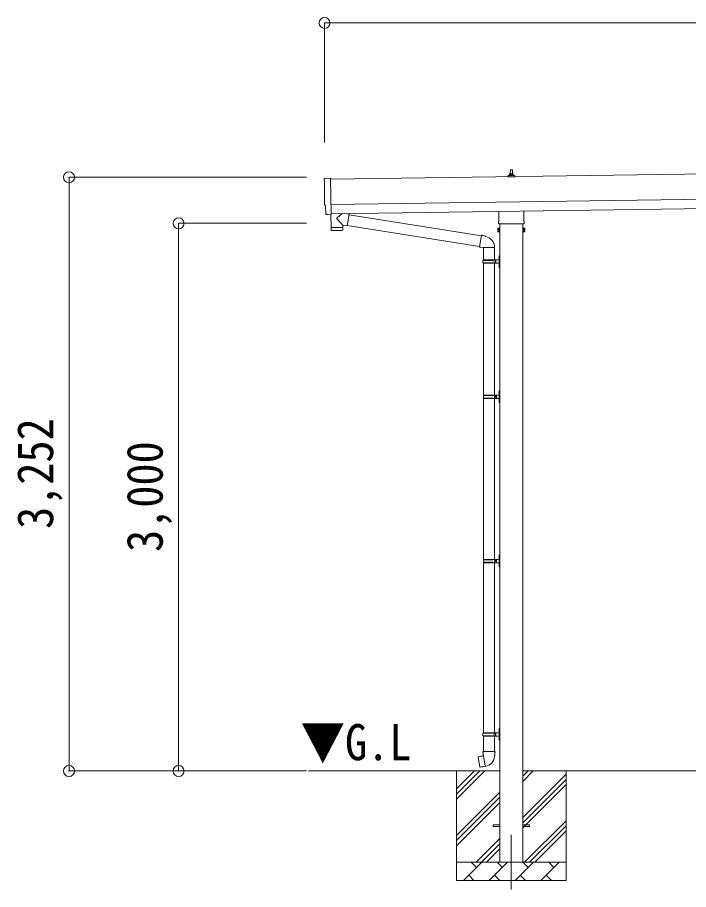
# Model space of a CAD drawing. Units: millimetres at full size, sheet at 1:60. Extents: x -16864 to 16864, y -11640 to 11640.
# Drawn here: x -2749 to 928, y -8158 to -3381 of the extents above; entities that cross this region are included whole.
import ezdxf
from ezdxf.enums import TextEntityAlignment as Align

# ---------------------------------------------------------------- set-up
doc = ezdxf.new("R2010")
doc.units = ezdxf.units.MM
doc.header["$LTSCALE"] = 60
doc.header["$PDMODE"] = 32
doc.header["$PDSIZE"] = 60
doc.linetypes.add('CHAIN1', pattern=[8, 5, -1, 1, -1])
for name, color, linetype, lineweight in [('0-1_Defpoints', 7, 'CHAIN1', 9), ('0-2_TEXT1', 4, 'Continuous', 9), ('0-3_SHAPE', 7, 'Continuous', 9), ('0-7_PARTS2', 7, 'Continuous', 9), ('0-8_TABLE1', 6, 'Continuous', 9), ('0-9_DIM1', 7, 'Continuous', 9)]:
    doc.layers.add(name, color=color, linetype=linetype, lineweight=lineweight)
doc.styles.add('ＭＳ ゴシック', font='')
doc.styles.get('ＭＳ ゴシック').set_extended_font_data('MS Gothic')

msp = doc.modelspace()

# ---------------------------------------------------------------- linework, layer by layer
at = {"layer": '0-1_Defpoints'}
msp.add_line((-43.3, -7858.64), (-43.3, -8207.64), dxfattribs=at)
at = {"layer": '0-2_TEXT1'}
for p, q in [((4596.76, -4185.95), (-1033.7, -4266.38)), ((-61.25, -4254.88), (-61.25, -4247.17)), ((-60.86, -4246.38), (-25.13, -4246.38)), ((-60.48, -4246.2), (-53.76, -4244.57)), ((-53.38, -4244.38), (-32.61, -4244.38)), ((-53, -4243.6), (-53, -4239.38)), ((-52, -4239.38), (-34, -4239.38)), ((-49, -4239.38), (-48.27, -4215.86)), ((-47.27, -4214.88), (-38.72, -4214.88)), ((-37.72, -4215.86), (-37, -4239.38)), ((-33, -4243.6), (-33, -4239.38)), ((-25.51, -4246.2), (-32.23, -4244.57)), ((-24.75, -4254.88), (-24.75, -4247.17)), ((-24.75, -4254.88), (-61.25, -4254.88)), ((-1031.7, -4406.37), (4598.76, -4325.93)), ((-1030.99, -4456.36), (4599.48, -4375.93)), ((25, -4441.28), (25, -4498.87)), ((-1050.56, -4460.41), (-1057.49, -4460.15)), ((-111.6, -4498.87), (-111.6, -4443.23)), ((-117.3, -4537.14), (-116.54, -4535.83)), ((-117.3, -4537.14), (-117.3, -4554.14)), ((-113.3, -4507.64), (-113.3, -4502.14)), ((24.63, -4511.14), (-111.24, -4511.14)), ((-105.8, -4511.14), (-105.8, -8008.64)), ((19.2, -8008.64), (19.2, -4511.14)), ((26.7, -4502.14), (26.7, -4507.64)), ((30.7, -4537.14), (29.94, -4535.83)), ((30.7, -4537.14), (30.7, -4554.14)), ((-117.3, -4554.14), (-116.54, -4555.46)), ((-110.3, -4540.73), (-116.54, -4540.73)), ((-110.3, -4550.55), (-116.54, -4550.55)), ((-110.3, -4555.46), (-116.54, -4555.46)), ((-107.8, -4554.84), (-110.3, -4554.84)), ((21.2, -4554.84), (23.7, -4554.84)), ((23.7, -4540.73), (29.94, -4540.73)), ((23.7, -4550.55), (29.94, -4550.55)), ((23.7, -4555.46), (29.94, -4555.46)), ((30.7, -4554.14), (29.94, -4555.46)), ((-143.3, -7804.14), (-105.8, -7804.14)), ((-143.3, -7813.14), (-143.3, -7804.14)), ((-143.3, -7804.14), (-105.8, -7804.14)), ((-143.3, -7813.14), (-143.3, -7804.14)), ((-143.3, -7813.14), (-105.8, -7813.14)), ((-143.3, -7813.14), (-105.8, -7813.14)), ((19.2, -7804.14), (56.7, -7804.14)), ((19.2, -7804.14), (56.7, -7804.14)), ((19.2, -7813.14), (56.7, -7813.14)), ((19.2, -7813.14), (56.7, -7813.14)), ((56.7, -7813.14), (56.7, -7804.14)), ((56.7, -7813.14), (56.7, -7804.14))]:
    msp.add_line(p, q, dxfattribs=at)
for points in [[(-1065.32, -4263.4), (-1033.77, -4261.29), (-1030.95, -4459.13)], [(-1060.37, -4457.2), (-1061.04, -4410.17), (-1061.64, -4410.18)], [(-1049.82, -4460.13), (-1049.17, -4459.49), (-1030.93, -4460.13)], [(-110.3, -4555.46), (-110.3, -4535.83), (-116.54, -4535.83)], [(-110.3, -4554.84), (-110.3, -4536.44), (-107.8, -4536.44)], [(23.7, -4554.84), (23.7, -4536.44), (21.2, -4536.44)], [(23.7, -4555.46), (23.7, -4535.83), (29.94, -4535.83)]]:
    msp.add_lwpolyline(points, dxfattribs=at)
for points in [[(-107.8, -4556.14), (-107.8, -4535.14), (-105.8, -4535.14), (-105.8, -4556.14)], [(21.2, -4556.14), (21.2, -4535.14), (19.2, -4535.14), (19.2, -4556.14)]]:
    msp.add_lwpolyline(points, close=True, dxfattribs=at)
for centre, radius, start, end in [((-60.25, -4247.17), 1, 103.62699, 180), ((-54, -4243.6), 1, 283.62699, 0), ((-48.91, -4240.02), 4.13, 90, 171.17633), ((-52, -4240.38), 1, 90, 180), ((-47.27, -4215.88), 1, 90, 178.60509), ((-39.66, -4239.38), 4.83, 133.60282, 180), ((-46.33, -4239.38), 4.83, 0, 46.39718), ((-38.72, -4215.88), 1, 1.39491, 90), ((-37.08, -4240.02), 4.13, 8.82367, 90), ((-34, -4240.38), 1, 0, 90), ((-32, -4243.6), 1, 180, 256.37301), ((-25.75, -4247.17), 1, 0, 76.37301), ((-112.96, -4538.28), 4.34, 145.61575, 214.38425), ((-109.3, -4502.14), 4, 125.09963, 180), ((-109.3, -4507.64), 4, 180, 194.47751), ((-109.3, -4507.64), 4, 194.47751, 241.04498), ((22.7, -4507.64), 4, 298.95502, 345.52249), ((22.7, -4502.14), 4, 0, 54.90037), ((22.7, -4507.64), 4, 345.52249, 0), ((26.35, -4538.28), 4.34, 325.61575, 34.38425), ((-101.06, -4545.64), 16.24, 162.41205, 197.58795), ((-112.96, -4553), 4.34, 145.61575, 214.38425), ((14.46, -4545.64), 16.24, 342.41205, 17.58795), ((26.35, -4553), 4.34, 325.61575, 34.38425)]:
    msp.add_arc(centre, radius, start, end, dxfattribs=at)
for centre, major_axis, ratio, start_param, end_param in [((-1065.12, -4266.39), (-3, -0.04), 0.99863, 4.7647489, 6.2979817), ((-5829.49, -4404.89), (4762.89, 68.04), 0.99863, 6.2686928, 6.2979817), ((-1061.7, -4405.78), (-4.41, -0.06), 0.99863, 6.2686928, 7.8539816), ((-1057.37, -4457.15), (-2.15, -2.1), 0.9974, 5.5252311, 7.0411395), ((-1050.52, -4459.41), (-0.717, -0.7), 0.9974, 0.7579542, 1.5707963)]:
    msp.add_ellipse(centre, major_axis=major_axis, ratio=ratio, start_param=start_param, end_param=end_param, dxfattribs=at)
at = {"layer": '0-3_SHAPE'}
for p, q in [((-105.8, -7508.64), (-1154.75, -7508.64)), ((-343.3, -7508.64), (-343.3, -8108.64)), ((-343.3, -7607.12), (-244.82, -7508.64)), ((-343.3, -7663.69), (-188.25, -7508.64)), ((-343.3, -7635.41), (-216.54, -7508.64)), ((2994.2, -7508.64), (19.2, -7508.64)), ((19.2, -7565.75), (76.31, -7508.64)), ((19.2, -7537.47), (48.02, -7508.64)), ((19.2, -7763.74), (256.7, -7526.24)), ((256.7, -7508.64), (256.7, -8108.64)), ((19.2, -7792.02), (256.7, -7554.52)), ((19.2, -7820.31), (256.7, -7582.81)), ((-343.3, -7861.68), (-105.8, -7624.18)), ((-343.3, -7889.97), (-105.8, -7652.47)), ((-343.3, -7918.25), (-105.8, -7680.75)), ((28.85, -8008.64), (256.7, -7780.8)), ((57.14, -8008.64), (256.7, -7809.08)), ((-235.7, -8008.64), (-105.8, -7878.74)), ((85.42, -8008.64), (256.7, -7837.37)), ((-207.42, -8008.64), (-105.8, -7907.02)), ((-179.14, -8008.64), (-105.8, -7935.31)), ((-343.3, -8008.64), (256.7, -8008.64)), ((-305.44, -8108.64), (-205.44, -8008.64)), ((-233.99, -8037.2), (-262.54, -8008.64)), ((-164.01, -8108.64), (-64.01, -8008.64)), ((-92.57, -8037.2), (-121.12, -8008.64)), ((-22.59, -8108.64), (77.41, -8008.64)), ((48.85, -8037.2), (20.3, -8008.64)), ((118.83, -8108.64), (218.83, -8008.64)), ((190.27, -8037.2), (161.72, -8008.64)), ((256.7, -8108.64), (-343.3, -8108.64)), ((-276.88, -8080.09), (-248.33, -8108.64)), ((-135.46, -8080.09), (-106.91, -8108.64)), ((5.96, -8080.09), (34.51, -8108.64)), ((147.38, -8080.09), (175.94, -8108.64))]:
    msp.add_line(p, q, dxfattribs=at)
at = {"layer": '0-8_TABLE1'}
for p, q in [((-1066.3, -3411), (-1066.3, -4065.33)), ((10282.7, -3411), (-1066.3, -3411)), ((-2466.3, -4256.35), (-1165.61, -4256.35)), ((-2466.3, -4256.35), (-2466.3, -7508.64)), ((-1866.3, -4508.64), (-1165.61, -4508.64)), ((-1866.3, -4508.64), (-1866.3, -7508.64)), ((-2466.3, -7508.64), (-1165.61, -7508.64))]:
    msp.add_line(p, q, dxfattribs=at)
for p in [(-1066.3, -3411), (-1066.3, -3411), (-2466.3, -4256.35), (-1866.3, -4508.64), (-2466.3, -7508.64), (-1866.3, -7508.64)]:
    msp.add_point(p, dxfattribs=at)
at = {"layer": '0-9_DIM1'}
for p, q in [((-1030.95, -4459.13), (-1030.93, -4460.13)), ((-966.49, -4518.43), (-997.36, -4485.33)), ((-969.54, -4455.48), (-997.19, -4478)), ((-931.92, -4459.49), (-957.76, -4455.32)), ((-931.92, -4459.49), (-942.08, -4522.38)), ((-932.22, -4461.33), (-206.87, -4576.81)), ((-1030.3, -4532.36), (-1029.89, -4545.41)), ((-1025.82, -4531.3), (-1025.78, -4532.3)), ((-970.82, -4530.51), (-970.83, -4531.51)), ((-966.49, -4518.43), (-942.08, -4522.38)), ((-966.49, -4518.43), (-966.32, -4530.45)), ((-941.79, -4520.56), (-217.29, -4635.91)), ((-969.31, -4547.49), (-1026.84, -4548.31)), ((-206.55, -4574.99), (-212.08, -4606.36)), ((-206.55, -4574.99), (-205.4, -4573.01)), ((-205.4, -4573.01), (-201.84, -4573.64)), ((-201.84, -4573.64), (-201.43, -4575.99)), ((-186.91, -4578.81), (-185.23, -4580.44)), ((-185.23, -4580.44), (-183.11, -4580.89)), ((-217.61, -4637.73), (-212.08, -4606.36)), ((-217.61, -4637.73), (-217.21, -4639.98)), ((-217.61, -4637.73), (-212.46, -4638.54)), ((-217.21, -4639.98), (-213.65, -4640.61)), ((-213.65, -4640.61), (-212.46, -4638.54)), ((-212.46, -4638.54), (-197.85, -4640.86)), ((-197.85, -4640.86), (-195.65, -4639.87)), ((-135.35, -4640.27), (-196.53, -4640.27)), ((-195.8, -4640.27), (-195.8, -4709.56)), ((-135.8, -4640.27), (-135.8, -4709.56)), ((-198.8, -4711.56), (-148.47, -4711.56)), ((-198.8, -4725.56), (-148.47, -4725.56)), ((-197.8, -4709.56), (-111.8, -4709.56)), ((-197.8, -4709.56), (-197.8, -4711.56)), ((-197.8, -4727.56), (-197.8, -4725.56)), ((-197.8, -4727.56), (-111.8, -4727.56)), ((-195.8, -4727.56), (-195.8, -6349.64)), ((-138.8, -4709.56), (-138.8, -4714.06)), ((-138.8, -4714.06), (-136.8, -4714.06)), ((-138.8, -4727.56), (-138.8, -4723.06)), ((-138.8, -4723.06), (-136.8, -4723.06)), ((-136.8, -4714.06), (-136.8, -4718.56)), ((-136.8, -4723.06), (-136.8, -4718.56)), ((-135.8, -4727.56), (-135.8, -6349.64)), ((-130.8, -4709.56), (-130.8, -4718.56)), ((-130.8, -4714.06), (-127.8, -4714.06)), ((-130.8, -4727.56), (-130.8, -4718.56)), ((-130.8, -4723.06), (-127.8, -4723.06)), ((-127.8, -4714.06), (-127.8, -4718.56)), ((-127.8, -4723.06), (-127.8, -4718.56)), ((-112.11, -4692.41), (-110.06, -4693.41)), ((-110.84, -4690.41), (-110.2, -4690.41)), ((-110.84, -4690.41), (-110.84, -4698.71)), ((-110.84, -4698.71), (-110.2, -4698.71)), ((-110.2, -4690.41), (-110.2, -4698.71)), ((-110.2, -4690.41), (-109.8, -4690.81)), ((-110.2, -4698.71), (-109.8, -4698.31)), ((-110.06, -4693.41), (-109.45, -4694.56)), ((-109.8, -4686.56), (-106.8, -4685.06)), ((-109.8, -4686.56), (-109.8, -4718.56)), ((-109.8, -4690.81), (-109.8, -4698.31)), ((-109.8, -4750.56), (-109.8, -4718.56)), ((-106.8, -4685.06), (-106.8, -4718.56)), ((-106.8, -4685.06), (-105.8, -4685.06)), ((-106.8, -4752.06), (-106.8, -4718.56)), ((-105.8, -4685.06), (-105.8, -4718.56)), ((-105.8, -4752.06), (-105.8, -4718.56)), ((-112.11, -4740.41), (-110.06, -4741.41)), ((-110.84, -4738.41), (-110.2, -4738.41)), ((-110.84, -4738.41), (-110.84, -4746.71)), ((-110.84, -4746.71), (-110.2, -4746.71)), ((-110.2, -4738.41), (-110.2, -4746.71)), ((-110.2, -4738.41), (-109.8, -4738.81)), ((-110.2, -4746.71), (-109.8, -4746.31)), ((-110.06, -4741.41), (-109.45, -4742.56)), ((-109.8, -4738.81), (-109.8, -4746.31)), ((-109.8, -4750.56), (-106.8, -4752.06)), ((-106.8, -4752.06), (-105.8, -4752.06)), ((-112.11, -5432.49), (-110.06, -5433.49)), ((-110.84, -5430.49), (-110.2, -5430.49)), ((-110.84, -5430.49), (-110.84, -5438.79)), ((-110.84, -5438.79), (-110.2, -5438.79)), ((-110.2, -5430.49), (-110.2, -5438.79)), ((-110.2, -5430.49), (-109.8, -5430.89)), ((-110.2, -5438.79), (-109.8, -5438.39)), ((-110.06, -5433.49), (-109.45, -5434.64)), ((-109.8, -5426.64), (-106.8, -5425.14)), ((-109.8, -5426.64), (-109.8, -5458.64)), ((-109.8, -5430.89), (-109.8, -5438.39)), ((-106.8, -5425.14), (-106.8, -5458.64)), ((-106.8, -5425.14), (-105.8, -5425.14)), ((-105.8, -5425.14), (-105.8, -5458.64)), ((-196.3, -5451.64), (-145.97, -5451.64)), ((-196.3, -5465.64), (-145.97, -5465.64)), ((-195.3, -5449.64), (-195.3, -5451.64)), ((-195.3, -5449.64), (-111.8, -5449.64)), ((-195.3, -5467.64), (-195.3, -5465.64)), ((-195.3, -5467.64), (-111.8, -5467.64)), ((-136.3, -5449.64), (-136.3, -5454.14)), ((-136.3, -5454.14), (-134.3, -5454.14)), ((-136.3, -5467.64), (-136.3, -5463.14)), ((-136.3, -5463.14), (-134.3, -5463.14)), ((-134.3, -5454.14), (-134.3, -5458.64)), ((-134.3, -5463.14), (-134.3, -5458.64)), ((-128.3, -5449.64), (-128.3, -5458.64)), ((-128.3, -5454.14), (-125.3, -5454.14)), ((-128.3, -5467.64), (-128.3, -5458.64)), ((-128.3, -5463.14), (-125.3, -5463.14)), ((-125.3, -5454.14), (-125.3, -5458.64)), ((-125.3, -5463.14), (-125.3, -5458.64)), ((-112.11, -5480.49), (-110.06, -5481.49)), ((-110.84, -5478.49), (-110.2, -5478.49)), ((-110.84, -5478.49), (-110.84, -5486.79)), ((-110.84, -5486.79), (-110.2, -5486.79)), ((-110.2, -5478.49), (-110.2, -5486.79)), ((-110.2, -5478.49), (-109.8, -5478.89)), ((-110.2, -5486.79), (-109.8, -5486.39)), ((-110.06, -5481.49), (-109.45, -5482.64)), ((-109.8, -5490.64), (-109.8, -5458.64)), ((-109.8, -5478.89), (-109.8, -5486.39)), ((-109.8, -5490.64), (-106.8, -5492.14)), ((-106.8, -5492.14), (-106.8, -5458.64)), ((-106.8, -5492.14), (-105.8, -5492.14)), ((-105.8, -5492.14), (-105.8, -5458.64)), ((-196.3, -6351.64), (-145.97, -6351.64)), ((-195.3, -6349.64), (-195.3, -6351.64)), ((-195.3, -6349.64), (-111.8, -6349.64)), ((-136.3, -6349.64), (-136.3, -6354.14)), ((-128.3, -6349.64), (-128.3, -6358.64)), ((-112.11, -6332.49), (-110.06, -6333.49)), ((-110.84, -6330.49), (-110.2, -6330.49)), ((-110.84, -6330.49), (-110.84, -6338.79)), ((-110.84, -6338.79), (-110.2, -6338.79)), ((-110.2, -6330.49), (-110.2, -6338.79)), ((-110.2, -6330.49), (-109.8, -6330.89)), ((-110.2, -6338.79), (-109.8, -6338.39)), ((-110.06, -6333.49), (-109.45, -6334.64)), ((-109.8, -6326.64), (-106.8, -6325.14)), ((-109.8, -6326.64), (-109.8, -6358.64)), ((-109.8, -6330.89), (-109.8, -6338.39)), ((-106.8, -6325.14), (-106.8, -6358.64)), ((-106.8, -6325.14), (-105.8, -6325.14)), ((-105.8, -6325.14), (-105.8, -6358.64)), ((-196.3, -6365.64), (-145.97, -6365.64)), ((-195.8, -6367.63), (-195.8, -7299.64)), ((-195.3, -6367.64), (-195.3, -6365.64)), ((-195.3, -6367.64), (-111.8, -6367.64)), ((-136.3, -6354.14), (-134.3, -6354.14)), ((-136.3, -6367.64), (-136.3, -6363.14)), ((-136.3, -6363.14), (-134.3, -6363.14)), ((-135.8, -6367.63), (-135.8, -7299.64)), ((-134.3, -6354.14), (-134.3, -6358.64)), ((-134.3, -6363.14), (-134.3, -6358.64)), ((-128.3, -6354.14), (-125.3, -6354.14)), ((-128.3, -6367.64), (-128.3, -6358.64)), ((-128.3, -6363.14), (-125.3, -6363.14)), ((-125.3, -6354.14), (-125.3, -6358.64)), ((-125.3, -6363.14), (-125.3, -6358.64)), ((-112.11, -6380.49), (-110.06, -6381.49)), ((-110.84, -6378.49), (-110.2, -6378.49)), ((-110.84, -6378.49), (-110.84, -6386.79)), ((-110.84, -6386.79), (-110.2, -6386.79)), ((-110.2, -6378.49), (-110.2, -6386.79)), ((-110.2, -6378.49), (-109.8, -6378.89)), ((-110.2, -6386.79), (-109.8, -6386.39)), ((-110.06, -6381.49), (-109.45, -6382.64)), ((-109.8, -6390.64), (-109.8, -6358.64)), ((-109.8, -6378.89), (-109.8, -6386.39)), ((-109.8, -6390.64), (-106.8, -6392.14)), ((-106.8, -6392.14), (-106.8, -6358.64)), ((-106.8, -6392.14), (-105.8, -6392.14)), ((-105.8, -6392.14), (-105.8, -6358.64)), ((-198.8, -7301.64), (-148.47, -7301.64)), ((-197.8, -7299.64), (-111.8, -7299.64)), ((-197.8, -7299.64), (-197.8, -7301.64)), ((-138.8, -7299.64), (-138.8, -7304.14)), ((-138.8, -7304.14), (-136.8, -7304.14)), ((-136.8, -7304.14), (-136.8, -7308.64)), ((-136.8, -7313.14), (-136.8, -7308.64)), ((-130.8, -7299.64), (-130.8, -7308.64)), ((-130.8, -7304.14), (-127.8, -7304.14)), ((-130.8, -7317.64), (-130.8, -7308.64)), ((-127.8, -7304.14), (-127.8, -7308.64)), ((-127.8, -7313.14), (-127.8, -7308.64)), ((-112.11, -7282.49), (-110.06, -7283.49)), ((-110.84, -7280.49), (-110.2, -7280.49)), ((-110.84, -7280.49), (-110.84, -7288.79)), ((-110.84, -7288.79), (-110.2, -7288.79)), ((-110.2, -7280.49), (-110.2, -7288.79)), ((-110.2, -7280.49), (-109.8, -7280.89)), ((-110.2, -7288.79), (-109.8, -7288.39)), ((-110.06, -7283.49), (-109.45, -7284.64)), ((-109.8, -7276.64), (-106.8, -7275.14)), ((-109.8, -7276.64), (-109.8, -7308.64)), ((-109.8, -7280.89), (-109.8, -7288.39)), ((-109.8, -7340.64), (-109.8, -7308.64)), ((-106.8, -7275.14), (-106.8, -7308.64)), ((-106.8, -7275.14), (-105.8, -7275.14)), ((-106.8, -7342.14), (-106.8, -7308.64)), ((-105.8, -7275.14), (-105.8, -7308.64)), ((-105.8, -7342.14), (-105.8, -7308.64)), ((-198.8, -7315.64), (-148.47, -7315.64)), ((-197.8, -7317.64), (-197.8, -7315.64)), ((-197.8, -7317.64), (-111.8, -7317.64)), ((-195.8, -7317.64), (-195.8, -7402.57)), ((-138.8, -7317.64), (-138.8, -7313.14)), ((-138.8, -7313.14), (-136.8, -7313.14)), ((-135.8, -7317.64), (-135.8, -7402.57)), ((-130.8, -7313.14), (-127.8, -7313.14)), ((-112.11, -7330.49), (-110.06, -7331.49)), ((-110.84, -7328.49), (-110.2, -7328.49)), ((-110.84, -7328.49), (-110.84, -7336.79)), ((-110.84, -7336.79), (-110.2, -7336.79)), ((-110.2, -7328.49), (-110.2, -7336.79)), ((-110.2, -7328.49), (-109.8, -7328.89)), ((-110.2, -7336.79), (-109.8, -7336.39)), ((-110.06, -7331.49), (-109.45, -7332.64)), ((-109.8, -7328.89), (-109.8, -7336.39)), ((-109.8, -7340.64), (-106.8, -7342.14)), ((-106.8, -7342.14), (-105.8, -7342.14)), ((-197.65, -7402.57), (-199.8, -7403.35)), ((-199.8, -7403.35), (-199.8, -7406.97)), ((-197.65, -7402.57), (-165.8, -7402.57)), ((-197.65, -7402.57), (-197.56, -7407.78)), ((-133.95, -7402.57), (-165.8, -7402.57)), ((-133.95, -7402.57), (-131.8, -7403.35)), ((-131.8, -7403.35), (-131.8, -7406.97)), ((-224.26, -7431.02), (-225.07, -7432.19)), ((-225.07, -7432.19), (-215.45, -7486.75)), ((-196.4, -7425.77), (-224.26, -7431.02)), ((-211.52, -7428.42), (-211.73, -7428.66)), ((-199.8, -7406.97), (-197.56, -7407.78)), ((-197.56, -7407.78), (-197.3, -7422.57)), ((-197.3, -7422.57), (-195.95, -7424.57)), ((-186.04, -7483.07), (-196.17, -7425.59)), ((-196.15, -7424.77), (-196.15, -7425.48)), ((-195.95, -7424.57), (-195.99, -7424.57)), ((-135.61, -7424.51), (-135.69, -7426.67)), ((-134.3, -7422.57), (-135.61, -7424.51)), ((-131.8, -7406.97), (-134.04, -7407.78)), ((-201.43, -7485.66), (-201.71, -7485.5)), ((-185.74, -7483.83), (-185.98, -7483.17))]:
    msp.add_line(p, q, dxfattribs=at)
for points in [[(-1031.33, -4460.12), (-1030.32, -4531.36), (-966.32, -4530.45)], [(-966.35, -4544.5), (-966.31, -4531.45), (-1030.3, -4532.36)], [(-206.55, -4574.99), (-201.43, -4575.99), (-186.91, -4578.81)], [(-112.11, -4696.71), (-110.06, -4695.71), (-109.45, -4694.56)], [(-112.11, -4744.71), (-110.06, -4743.71), (-109.45, -4742.56)], [(-112.11, -5436.79), (-110.06, -5435.79), (-109.45, -5434.64)], [(-112.11, -5484.79), (-110.06, -5483.79), (-109.45, -5482.64)], [(-112.11, -6336.79), (-110.06, -6335.79), (-109.45, -6334.64)], [(-112.11, -6384.79), (-110.06, -6383.79), (-109.45, -6382.64)], [(-112.11, -7286.79), (-110.06, -7285.79), (-109.45, -7284.64)], [(-112.11, -7334.79), (-110.06, -7333.79), (-109.45, -7332.64)], [(-133.95, -7402.57), (-134.04, -7407.78), (-134.3, -7422.57)], [(-209.28, -7428.2), (-209.56, -7428.05), (-211.52, -7428.42)], [(-186.31, -7482.97), (-214.29, -7487.57), (-215.45, -7486.75)], [(-199.24, -7485.1), (-199.45, -7485.34), (-201.43, -7485.66)]]:
    msp.add_lwpolyline(points, dxfattribs=at)
for centre, radius, start, end in [((-993.88, -4481.74), 5, 131.47396, 225.79244), ((-1026.89, -4545.31), 3, 181.81845, 270.86677), ((-969.35, -4544.49), 3, 270.81845, 359.81845), ((-195.65, -4639.87), 60.3, 359.62495, 78), ((-150.05, -4718.56), 49.25, 171.82876, 180.00002), ((-150.05, -4718.56), 49.25, 180.00002, 188.17127), ((-148.47, -4709.56), 2, 270, 359.99998), ((-148.47, -4727.56), 2, 0.00005, 90.00004), ((-106.51, -4694.56), 6, 136.21765, 223.78235), ((-111.8, -4707.56), 2, 270, 359.99998), ((-111.8, -4729.56), 2, 0.00005, 90.00004), ((-106.51, -4742.56), 6, 136.21765, 223.78235), ((-106.51, -5434.64), 6, 136.21765, 223.78235), ((-147.55, -5458.64), 49.25, 171.82876, 180.00002), ((-147.55, -5458.64), 49.25, 180.00002, 188.17127), ((-145.97, -5449.64), 2, 270, 359.99998), ((-145.97, -5467.64), 2, 0.00005, 90.00004), ((-106.51, -5482.64), 6, 136.21765, 223.78235), ((-111.8, -5447.64), 2, 270, 359.99998), ((-111.8, -5469.64), 2, 0.00005, 90.00004), ((-147.55, -6358.64), 49.25, 171.82876, 180.00002), ((-145.97, -6349.64), 2, 270, 359.99998), ((-106.51, -6334.64), 6, 136.21765, 223.78235), ((-111.8, -6347.64), 2, 270, 359.99998), ((-147.55, -6358.64), 49.25, 180.00002, 188.17127), ((-145.97, -6367.64), 2, 0.00005, 90.00004), ((-106.51, -6382.64), 6, 136.21765, 223.78235), ((-111.8, -6369.64), 2, 0.00005, 90.00004), ((-150.05, -7308.64), 49.25, 171.82876, 180.00002), ((-150.05, -7308.64), 49.25, 180.00002, 188.17127), ((-148.47, -7299.64), 2, 270, 359.99998), ((-106.51, -7284.64), 6, 136.21765, 223.78235), ((-111.8, -7297.64), 2, 270, 359.99998), ((-148.47, -7317.64), 2, 0.00005, 90.00004), ((-106.51, -7332.64), 6, 136.21765, 223.78235), ((-111.8, -7319.64), 2, 0.00005, 90.00004), ((-196.45, -7425.48), 0.3, 280.66842, 0), ((-195.95, -7424.77), 0.2, 100, 180), ((-195.95, -7424.57), 60.3, 279.96938, 358), ((-186.26, -7483.27), 0.3, 20, 99.33158), ((-185.55, -7483.76), 0.2, 200, 279.96938)]:
    msp.add_arc(centre, radius, start, end, dxfattribs=at)

# ---------------------------------------------------------------- texts
at = {"layer": '0-7_PARTS2', "style": 'ＭＳ ゴシック', "width": 0.9}
msp.add_text('▼G.L', height=197.9, dxfattribs=at).set_placement((-1197.47, -7508.92), align=Align.BOTTOM_LEFT)
at = {"layer": '0-8_TABLE1', "color": 7, "style": 'ＭＳ ゴシック', "width": 0.9}
for s, p in [('3,252', (-2493.8, -6182.5)), ('3,000', (-1893.8, -6308.64))]:
    msp.add_text(s, height=197.9, rotation=90, dxfattribs=at).set_placement(p, align=Align.BOTTOM_LEFT)

doc.saveas('drawing.dxf')
